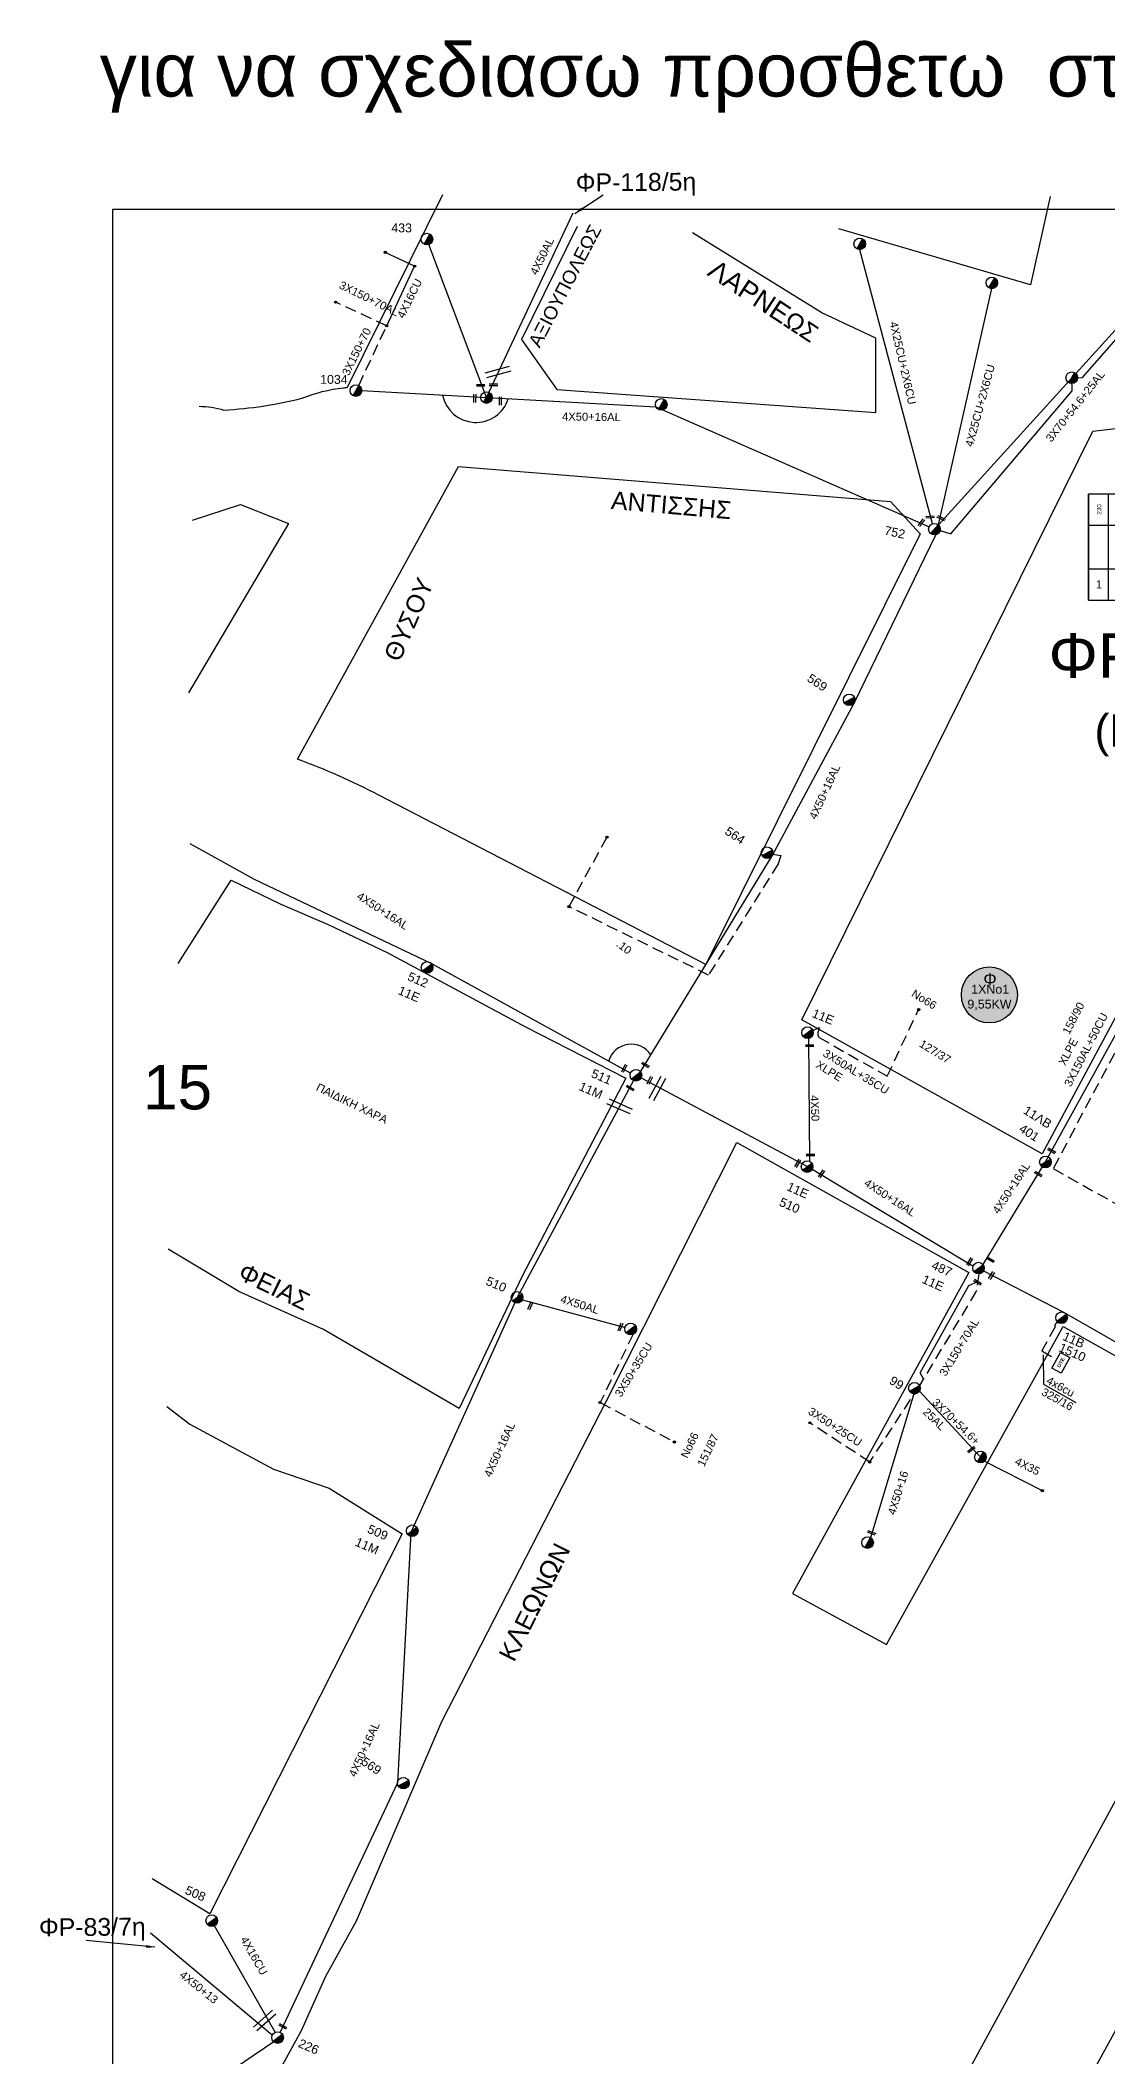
# Model space of a CAD drawing. Header units: millimetres. Extents: x 2101 to 3312, y 775 to 1363.
# Drawn here: x 2103.5 to 2223.6, y 1136.3 to 1363.2 of the extents above; entities that cross this region are included whole.
import ezdxf
from ezdxf.enums import TextEntityAlignment as Align

# ---------------------------------------------------------------- set-up
doc = ezdxf.new("R2010")
doc.units = ezdxf.units.MM
doc.linetypes.add('DASHED', pattern=[19.05, 12.7, -6.35])
for name, color, linetype in [('Pillar OTE', 7, 'Continuous'), ('Άγνωστα', 7, 'Continuous'), ('Ασφαλειοκιβώτια Χ.Τ 9 αναχωρήσεων', 7, 'Continuous'), ('Γέφυρες Εναέριου Δικτύου', 7, 'Continuous'), ('Γυμνά εναέρια ΧΤ (3Φ)   4x16CU', 7, 'Continuous'), ('Γυμνά εναέρια ΧΤ (3Φ)   4x50AL', 7, 'Continuous'), ('Γυμνά εναέρια ΧΤ και ΦΟΠ (3Φ)   4x50+16AL', 7, 'Continuous'), ('Επιγραφές - Σχήματα', 7, 'Continuous'), ('Καλώδια ΧΤ   3x150+70 XLPE', 7, 'DASHED'), ('Καλώδια ΧΤ   3x150+70AL', 7, 'DASHED'), ('Καλώδια ΧΤ   3x150AL+50CU', 7, 'DASHED'), ('Μηχανική τομή', 7, 'Continuous'), ('Στύλος ΦΜ', 7, 'Continuous'), ('Στύλος ΦΜ @ 1', 7, 'Continuous'), ('Συνδέσεις', 7, 'Continuous'), ('Συνεστραμμένα ΧΤ   3x70+54.6+25 AL', 7, 'SYN_LINE'), ('Τομή', 7, 'Continuous'), ('Υπόβαθρο ΔΕΗ', 7, 'Continuous'), ('Υπόγεια Καλώδια Δικτύου ΧΤ   .10', 7, 'DASHED'), ('Υπόγεια καλώδια Παροχών ΧΤ   4x6', 7, 'DASHED'), ('Χώρος', 150, 'Continuous')]:
    doc.layers.add(name, color=color, linetype=linetype)
doc.styles.add('arial', font='arial.ttf')
doc.styles.get("Standard").update_dxf_attribs({"font": 'arial.ttf'})
doc.linetypes.add('SYN_LINE', pattern='A,0.5,-0.0001,["/\\/\\/\\/",Standard,S=0.1,R=0,X=0,Y=-0.05],-0.25', length=0.7501)
doc.dimstyles.new('ISO-25', dxfattribs={"dimtxt": 2.5, "dimasz": 2.5, "dimexe": 1.25, "dimexo": 0.625, "dimtad": 1, "dimtxsty": 'Standard', "dimcen": 2.5, "dimadec": 0, "dimazin": 0, "dimtfac": 1, "dimtmove": 0, "dimatfit": 3, "dimfxl": 1, "dimarcsym": 0})

# ---------------------------------------------------------------- blocks, each defined once
blk = doc.blocks.new('ΜΗΧΑΝΙΚΗ ΤΟΜΗ')
at = {"layer": 'Μηχανική τομή', "ltscale": 40}
for p, q in [((-1.89, 0.78), (1.89, 0.78)), ((1.89, 0), (-1.89, 0))]:
    blk.add_line(p, q, dxfattribs=at)
blk = doc.blocks.new('ΥΠΑΡΧΩΝ ΤΣΙΜΕΝΤΕΝΙΟΣ ΣΤΥΛΟΣ')
at = {"layer": 'Στύλος ΦΜ'}
blk.add_hatch(color=7, dxfattribs=at).paths.add_polyline_path([(-1.29, -2.28, 0.574793), (2.62, 0, 0.268822), (1.3, 2.27)])
at = {"layer": 'Στύλος ΦΜ', "color": 7}
blk.add_line((-1.29, -2.28), (1.3, 2.27), dxfattribs=at)
blk.add_circle((0, 0), 2.62, dxfattribs=at)
at = {"layer": 'Στύλος ΦΜ', "flags": 4}
for tag, p in [('ΑΡΙΘΜΟΣ', (-4.68, 8.05)), ('ΤΥΠΟΣ', (-4.91, 3.03))]:
    blk.add_attdef(tag, p, '', height=4, dxfattribs=at)
blk = doc.blocks.new('ΤΟΜΗ')
at = {"layer": 'Τομή', "ltscale": 40}
for p, q in [((-5.68, 0), (5.68, 0)), ((5.68, -2.33), (-5.68, -2.33))]:
    blk.add_line(p, q, dxfattribs=at)
blk = doc.blocks.new('_ΣΥΝΔΕΣΗ')
at = {"layer": 'Συνδέσεις', "linetype": 'SYN_LINE', "ltscale": 40}
blk.add_hatch(color=256, dxfattribs=at).paths.add_polyline_path([(0.5, -0.01, 1), (-0.5, -0.01, 1)])
at = {"layer": 'Συνδέσεις'}
blk.add_circle((0, -0.01), 0.5, dxfattribs=at)
blk = doc.blocks.new('ΑΣΦΑΛΕΙΟΚΙΒΩΤΙΟ ΥΠΟΣΤΑΘΜΟΥ 9 ΑΝΑΧΩΡΗΣΕΩΝ')
at = {"layer": 'Ασφαλειοκιβώτια Χ.Τ 9 αναχωρήσεων', "ltscale": 40}
for p, q in [((-23.8, 40.36), (24.02, 40.36)), ((-9.72, 40.36), (-9.72, -40.64)), ((9.94, 40.36), (9.94, -40.64)), ((-23.8, 31.36), (24.02, 31.36)), ((-23.8, 22.36), (24.02, 22.36)), ((-23.8, 13.36), (24.02, 13.36)), ((-23.8, 4.36), (24.02, 4.36)), ((-23.8, -4.64), (24.02, -4.64)), ((-23.8, -13.64), (24.02, -13.64)), ((-23.8, -22.64), (24.02, -22.64)), ((-23.8, -31.64), (24.02, -31.64))]:
    blk.add_line(p, q, dxfattribs=at)
at = {"layer": 'Ασφαλειοκιβώτια Χ.Τ 9 αναχωρήσεων'}
blk.add_lwpolyline([(-23.8, -40.64), (24.02, -40.64), (24.02, 40.36), (-23.8, 40.36)], close=True, dxfattribs=at)
for s, p in [('1', (-18.45, 37.08)), ('2', (-18.45, 28.51)), ('3', (-18.45, 19.44)), ('4', (-18.45, 10.41)), ('5', (-18.45, 1.4)), ('6', (-18.45, -7.73)), ('7', (-18.45, -15.98)), ('8', (-18.45, -25.66)), ('9', (-18.45, -34.36))]:
    blk.add_text(s, height=3.6, rotation=270, dxfattribs=at).set_placement(p)
at = {"layer": 'Ασφαλειοκιβώτια Χ.Τ 9 αναχωρήσεων', "ltscale": 40}
for tag, height, p in [('ΟΝΟΜΑ', 5, (-0.16, 44.31)), ('ΚΕΙΜΕΝΟ 1', 2, (17.06, 35.59)), ('ΚΕΙΜΕΝΟ 2', 2, (17.06, 26.88)), ('ΚΕΙΜΕΝΟ 3', 2, (17.06, 17.69)), ('ΚΕΙΜΕΝΟ 4', 2, (17.06, 8.71)), ('ΚΕΙΜΕΝΟ 5', 2, (17.06, -0.13)), ('ΚΕΙΜΕΝΟ 6', 2, (17.06, -9.05)), ('ΚΕΙΜΕΝΟ 7', 2, (17.06, -18.13)), ('ΚΕΙΜΕΝΟ 8', 2, (17.06, -26.85)), ('ΚΕΙΜΕΝΟ 9', 2, (17.06, -35.99)), ('ΣΧ', 2, (-0.1, -42.64))]:
    blk.add_attdef(tag, text='', height=height, dxfattribs=at).set_placement(p, align=Align.MIDDLE_CENTER)
blk = doc.blocks.new('ΧΩΡΟΣ')
at = {"layer": 'Χώρος', "ltscale": 40, "true_color": 0xff4747}
blk.add_hatch(color=13, dxfattribs=at).paths.add_polyline_path([(12.17, -0.19, 1), (-13.03, -0.19, 1)])
at = {"layer": 'Χώρος', "ltscale": 40}
blk.add_circle((-0.43, -0.19), 12.6, dxfattribs=at)
at = {"layer": 'Χώρος', "ltscale": 30, "insert": (-3.14, 9.64), "char_height": 5.4, "width": 408.8913, "attachment_point": 1}
blk.add_mtext('Φ', dxfattribs=at)
at = {"layer": 'Χώρος', "ltscale": 40}
blk.add_attdef('ΑΡΙΘΜΟΣ_001', (-5.24, -3.99), '', height=5.4, dxfattribs=at)
blk = doc.blocks.new('PILLAR ΟΤΕ')
at = {"layer": 'Pillar OTE', "ltscale": 40}
blk.add_lwpolyline([(-3.31, 2.02), (3.39, 2.02), (3.39, -1.99), (-3.31, -1.99)], close=True, dxfattribs=at)
at = {"layer": 'Pillar OTE', "insert": (-1.81, 0.71), "char_height": 1.3575, "width": 109.961, "attachment_point": 1}
blk.add_mtext('{\\fArial|b1|i0|c161|p34;OTE}', dxfattribs=at)

msp = doc.modelspace()

# ---------------------------------------------------------------- linework, layer by layer
at = {"color": 173, "ltscale": 40}
msp.add_lwpolyline([(2145.6, 1337.77), (2142.3, 1339.32)], dxfattribs=at)
at = {"color": 173, "linetype": 'SYN_LINE', "ltscale": 10}
msp.add_lwpolyline([(2153.69, 1322.99), (2147.22, 1340.2)], dxfattribs=at)
at = {"color": 1, "linetype": 'DASHED', "ltscale": 0.1}
msp.add_lwpolyline([(2190.43, 1251.8), (2191.15, 1252.13), (2191, 1251.5, 0.260299), (2191.14, 1251.01), (2198.81, 1246.63), (2202.34, 1254.14)], format="xyb", dxfattribs=at)
at = {"color": 1, "ltscale": 40}
msp.add_lwpolyline([(2189.93, 1250.89), (2190.05, 1237.07)], dxfattribs=at)
at = {"color": 6, "ltscale": 40}
for points in [[(2202.89, 1212.6), (2202.53, 1213.28), (2208, 1223.1), (2209.02, 1223.56)], [(2201.81, 1210.89), (2196.93, 1194.71)], [(2208.86, 1204.28), (2209.75, 1203.32)]]:
    msp.add_lwpolyline(points, dxfattribs=at)
at = {"color": 27, "linetype": 'DASHED', "ltscale": 0.1}
msp.add_lwpolyline([(2170.21, 1217.62), (2166.48, 1209.93), (2174.84, 1205.5)], dxfattribs=at)
at = {"color": 6, "linetype": 'DASHED', "ltscale": 0.1}
msp.add_lwpolyline([(2196.82, 1203.25), (2190.09, 1207.65)], dxfattribs=at)
at = {"color": 6, "linetype": 'SYN_LINE', "ltscale": 5}
msp.add_lwpolyline([(2209.75, 1203.32), (2216.26, 1200.02)], dxfattribs=at)
at = {"layer": 'Άγνωστα', "color": 173, "linetype": 'SYN_LINE', "ltscale": 20}
msp.add_lwpolyline([(2204.56, 1308.66), (2235.18, 1342.36)], dxfattribs=at)
at = {"layer": 'Άγνωστα', "color": 173, "linetype": 'SYN_LINE', "ltscale": 10}
for points in [[(2203.9, 1308.79), (2195.71, 1339.62)], [(2204.56, 1308.66), (2210.58, 1335.24)]]:
    msp.add_lwpolyline(points, dxfattribs=at)
at = {"layer": 'Άγνωστα', "color": 6}
msp.add_lwpolyline([(2209.6, 1225.44), (2216.62, 1236.99), (2228.15, 1257.9), (2237.75, 1275.74), (2247.89, 1294.21), (2269.97, 1315.89)], dxfattribs=at)
at = {"layer": 'Άγνωστα', "color": 173, "ltscale": 40}
msp.add_lwpolyline([(2200.96, 1098.88), (2202.15, 1101.71), (2204.15, 1101.41), (2222.24, 1135.16), (2237.17, 1162.39), (2246.36, 1203.78)], dxfattribs=at)
at = {"layer": 'Άγνωστα', "color": 62, "ltscale": 40}
msp.add_lwpolyline([(2129.58, 1138.75), (2115.87, 1150.23)], dxfattribs=at)
at = {"layer": 'Άγνωστα', "color": 62, "linetype": 'SYN_LINE', "ltscale": 10}
msp.add_lwpolyline([(2129.92, 1139.09), (2123.08, 1151.07)], dxfattribs=at)
at = {"layer": 'Άγνωστα', "color": 27, "ltscale": 40}
msp.add_lwpolyline([(2129.75, 1138), (2115.52, 1128.37)], dxfattribs=at)
at = {"layer": 'Γέφυρες Εναέριου Δικτύου', "ltscale": 40}
msp.add_arc((2152.5, 1324), 3.82, 191.0627, 342.6138, dxfattribs=at)
at = {"layer": 'Γέφυρες Εναέριου Δικτύου'}
msp.add_arc((2169.99, 1247.6), 2.64, 33.0791, 163.4662, dxfattribs=at)
at = {"layer": 'Γυμνά εναέρια ΧΤ (3Φ)   4x16CU', "color": 173, "ltscale": 40}
msp.add_lwpolyline([(2142.46, 1331.05), (2145.6, 1337.77)], dxfattribs=at)
at = {"layer": 'Γυμνά εναέρια ΧΤ (3Φ)   4x50AL', "color": 6, "ltscale": 40}
msp.add_lwpolyline([(2153.69, 1322.99), (2163.44, 1343.78)], dxfattribs=at)
at = {"layer": 'Γυμνά εναέρια ΧΤ (3Φ)   4x50AL', "color": 27, "ltscale": 40}
msp.add_lwpolyline([(2157.73, 1221.5), (2169.29, 1218.38)], dxfattribs=at)
at = {"layer": 'Γυμνά εναέρια ΧΤ και ΦΟΠ (3Φ)   4x50+16AL', "color": 173, "ltscale": 40}
msp.add_lwpolyline([(2139.64, 1323.77), (2172.77, 1321.94), (2203.52, 1308.45)], dxfattribs=at)
at = {"layer": 'Γυμνά εναέρια ΧΤ και ΦΟΠ (3Φ)   4x50+16AL', "color": 2, "ltscale": 40}
for points in [[(2171.04, 1247.14), (2185.84, 1271.44), (2195.11, 1288.67), (2204.28, 1307.54)], [(2169.92, 1247), (2147.54, 1259.28), (2127.57, 1268.78), (2120.32, 1272.78)]]:
    msp.add_lwpolyline(points, dxfattribs=at)
at = {"layer": 'Γυμνά εναέρια ΧΤ και ΦΟΠ (3Φ)   4x50+16AL', "color": 27, "ltscale": 40}
msp.add_lwpolyline([(2170.26, 1246.14), (2157.13, 1221.76), (2145.16, 1195.29), (2143.68, 1167.14), (2130.47, 1139.08)], dxfattribs=at)
at = {"layer": 'Γυμνά εναέρια ΧΤ και ΦΟΠ (3Φ)   4x50+16AL', "color": 1, "ltscale": 40}
for points in [[(2208.46, 1225.28), (2189.79, 1236.47), (2170.52, 1246.74)], [(2209.66, 1224.75), (2218.73, 1220.06), (2246.11, 1204.38), (2288.7, 1181.78), (2325.97, 1160.79)]]:
    msp.add_lwpolyline(points, dxfattribs=at)
at = {"layer": 'Επιγραφές - Σχήματα'}
msp.add_lwpolyline([(2111.59, 791.84), (3200.39, 791.84), (3200.39, 1344.14), (2111.59, 1344.14)], close=True, dxfattribs=at)
at = {"layer": 'Καλώδια ΧΤ   3x150+70 XLPE', "color": 173, "ltscale": 0.1}
msp.add_lwpolyline([(2139.31, 1324.34), (2142.46, 1331.05)], dxfattribs=at)
at = {"layer": 'Καλώδια ΧΤ   3x150+70AL', "color": 173, "ltscale": 0.1}
msp.add_lwpolyline([(2142.46, 1331.06), (2136.71, 1333.72)], dxfattribs=at)
at = {"layer": 'Καλώδια ΧΤ   3x150+70AL', "color": 6, "ltscale": 0.1}
msp.add_lwpolyline([(2209.11, 1224.4), (2208.83, 1222.44), (2202.44, 1211.85), (2196.82, 1203.25)], dxfattribs=at)
at = {"layer": 'Καλώδια ΧΤ   3x150AL+50CU', "color": 6, "ltscale": 0.1}
msp.add_lwpolyline([(2228.18, 1257.98), (2228.85, 1257.61), (2217.49, 1236.24), (2253.09, 1216.31), (2258.66, 1226.21), (2253.43, 1229.49)], dxfattribs=at)
at = {"layer": 'Συνεστραμμένα ΧΤ   3x70+54.6+25 AL', "color": 2, "linetype": 'SYN_LINE', "ltscale": 20}
msp.add_lwpolyline([(2204.76, 1308.04), (2205.97, 1307.65), (2219.64, 1323.76), (2219.58, 1325.21), (2220.78, 1325.26), (2235.68, 1342.18)], dxfattribs=at)
at = {"layer": 'Συνεστραμμένα ΧΤ   3x70+54.6+25 AL', "color": 6, "ltscale": 10}
msp.add_lwpolyline([(2202.42, 1211.2), (2208.86, 1204.28)], dxfattribs=at)
at = {"layer": 'Υπόβαθρο ΔΕΗ'}
msp.add_lwpolyline([(2121.33, 1322, -0.075713), (2124.14, 1321.58, 0.046751), (2132.92, 1322.9, -0.06794), (2137.58, 1324.09, 0.130988), (2138.05, 1324.17), (2148.78, 1345.84)], format="xyb", dxfattribs=at)
for points in [[(2217.15, 1345.59), (2214.93, 1335.65), (2193.36, 1341.95)], [(2163.89, 1342.23), (2157.62, 1329.5), (2161.61, 1323.91), (2197.51, 1321.32), (2197.51, 1329.67), (2191.44, 1332.5), (2176.87, 1341.52)], [(2221.94, 1319.21), (2234.57, 1320.67), (2254.87, 1309.79), (2216.24, 1237.89), (2189.18, 1252.98), (2221.94, 1319.21)], [(2120.59, 1309.21), (2126, 1310.96), (2131.4, 1308.82), (2120.16, 1289.78)], [(2118.97, 1259.31), (2124.96, 1268.7), (2130.54, 1265.99), (2135.87, 1263.7), (2142.52, 1260.55), (2158.1, 1252.18), (2169.37, 1246.41), (2157.74, 1224.21), (2150.62, 1209.27), (2135.35, 1218.13), (2125.81, 1222.41), (2117.86, 1227.17)], [(2130.11, 1134.28), (2132.87, 1139.29), (2135.59, 1145.4), (2139.04, 1151.61), (2142.2, 1158.98), (2145.74, 1167.23), (2148.65, 1174.03), (2156.07, 1188.44), (2167.19, 1210.13), (2181.89, 1239.19), (2208, 1224.54), (2188.15, 1188.46), (2198.72, 1182.71), (2218.63, 1218.49), (2245.36, 1203.48), (2189.98, 1101.74)], [(2216.4, 1211.99), (2220.04, 1209.93)], [(2117.71, 1209.49), (2120.28, 1207.5), (2129.7, 1202.43), (2135.97, 1200.29), (2144.2, 1195.16), (2122.56, 1152.4), (2116.05, 1156.35)]]:
    msp.add_lwpolyline(points, dxfattribs=at)
msp.add_lwpolyline([(2150.55, 1315.23), (2199.16, 1311.3), (2202.52, 1307.64), (2178.4, 1259.21), (2141.57, 1278.26, 0.030314), (2132.42, 1282.32)], format="xyb", close=True, dxfattribs=at)
at = {"layer": 'Υπόγεια Καλώδια Δικτύου ΧΤ   .10', "color": 2, "ltscale": 0.1}
msp.add_lwpolyline([(2185.91, 1271.61), (2186.84, 1271.47), (2186.52, 1270.52), (2178.7, 1258.02), (2162.98, 1265.71), (2167.26, 1273.53)], dxfattribs=at)
at = {"layer": 'Υπόγεια καλώδια Παροχών ΧΤ   4x6', "color": 1, "linetype": 'DASHED', "ltscale": 0.1}
msp.add_lwpolyline([(2218.21, 1218.86, 0.731522), (2217.71, 1218.44), (2216.2, 1215.73), (2217.85, 1214.81)], format="xyb", dxfattribs=at)

# ---------------------------------------------------------------- block references
at = {"layer": 'Pillar OTE', "xscale": 0.301883549555173, "yscale": 0.301883549555173, "zscale": 0.301883549555173, "rotation": 61}
msp.add_blockref('PILLAR ΟΤΕ', (2218.34, 1214.38), dxfattribs=at)
at = {"layer": 'Ασφαλειοκιβώτια Χ.Τ 9 αναχωρήσεων'}
ref = msp.add_blockref('ΑΣΦΑΛΕΙΟΚΙΒΩΤΙΟ ΥΠΟΣΤΑΘΜΟΥ 9 ΑΝΑΧΩΡΗΣΕΩΝ', (2231.56, 1306.13), dxfattribs=dict(at, xscale=0.25, yscale=0.25, zscale=0.25, rotation=90))
ref.add_attrib('ΚΕΙΜΕΝΟ 2', '125', dxfattribs={"ltscale": 40, "height": 0.5, "rotation": 90}).set_placement((2224.84, 1310.4), align=Align.MIDDLE_CENTER)
ref.add_attrib('ΚΕΙΜΕΝΟ 1', '230', dxfattribs={"ltscale": 40, "height": 0.5, "rotation": 90}).set_placement((2222.66, 1310.4), align=Align.MIDDLE_CENTER)
ref.add_attrib('ΚΕΙΜΕΝΟ 3', '47', dxfattribs={"ltscale": 40, "height": 0.5, "rotation": 90}).set_placement((2227.14, 1310.4), align=Align.MIDDLE_CENTER)
ref.add_attrib('ΚΕΙΜΕΝΟ 4', '22', dxfattribs={"ltscale": 40, "height": 0.5, "rotation": 90}).set_placement((2229.38, 1310.4), align=Align.MIDDLE_CENTER)
ref.add_attrib('ΚΕΙΜΕΝΟ 5', '105', dxfattribs={"ltscale": 40, "height": 0.5, "rotation": 90}).set_placement((2231.59, 1310.4), align=Align.MIDDLE_CENTER)
ref.add_attrib('ΚΕΙΜΕΝΟ 6', '50', dxfattribs={"ltscale": 40, "height": 0.5, "rotation": 90}).set_placement((2233.82, 1310.4), align=Align.MIDDLE_CENTER)
at = {"layer": 'Μηχανική τομή'}
for p, xscale, yscale, zscale, rotation in [((2152.47, 1322.89), 0.25, 0.25, 0.25, 89.32366295933384), ((2155.34, 1322.6), 0.2499999999999999, 0.2499999999999999, 0.2499999999999999, 89.32366295933384), ((2202.72, 1308.85), 0.25, 0.25, 0.25, 53.62983145005685), ((2203.64, 1309.45), 0.25, 0.25, 0.25, 4.518765640148264), ((2204.83, 1309.34), 0.25, 0.25, 0.25, 334.3893502017193), ((2169.3, 1247.47), 0.25, 0.25, 0.25, 63.95350457171826), ((2171.54, 1247.82), 0.25, 0.25, 0.25, 329.767273248005), ((2169.82, 1245.23), 0.25, 0.25, 0.25, 329.767273248005), ((2172.17, 1246.12), 0.25, 0.25, 0.25, 63.95350457171826), ((2217.27, 1238.16), 0.25, 0.25, 0.25, 329.630089230044), ((2188.81, 1236.79), 0.25, 0.25, 0.25, 59.0765448858673), ((2191.49, 1235.61), 0.25, 0.25, 0.25, 56.5076030073276), ((2215.76, 1235.56), 0.25, 0.25, 0.25, 329.630089230044), ((2208.17, 1225.73), 0.25, 0.25, 0.25, 58.77919172282585), ((2210.36, 1225.92), 0.25, 0.25, 0.25, 329.630089230044), ((2208.93, 1223.39), 0.25, 0.25, 0.25, 329.630089230044), ((2210.63, 1224.17), 0.25, 0.25, 0.25, 58.77919172282585), ((2158.72, 1220.79), 0.25, 0.25, 0.25, 67.4145657117724), ((2168.86, 1218.4), 0.25, 0.25, 0.25, 67.4145657117724), ((2208.33, 1204.56), 0.25, 0.25, 0.25, 37.63761585018351), ((2197.01, 1195.17), 0.25, 0.25, 0.25, 338.8563228066263), ((2130.81, 1139.83), 0.2499999999999999, 0.2499999999999999, 0.2499999999999999, 150.4159638907251)]:
    msp.add_blockref('ΜΗΧΑΝΙΚΗ ΤΟΜΗ', p, dxfattribs=dict(at, xscale=xscale, yscale=yscale, zscale=zscale, rotation=rotation))
at = {"layer": 'Μηχανική τομή', "xscale": 0.25, "yscale": 0.25, "zscale": 0.25}
for p in [(2153.04, 1324.26), (2154.48, 1324.32), (2190.06, 1249.98), (2190.17, 1237.68)]:
    msp.add_blockref('ΜΗΧΑΝΙΚΗ ΤΟΜΗ', p, dxfattribs=at)
at = {"layer": 'Στύλος ΦΜ @ 1', "ltscale": 40}
ref = msp.add_blockref('ΥΠΑΡΧΩΝ ΤΣΙΜΕΝΤΕΝΙΟΣ ΣΤΥΛΟΣ', (2146.99, 1340.81), dxfattribs=dict(at, xscale=0.25, yscale=0.25, zscale=0.25))
ref.add_attrib('ΤΥΠΟΣ', '433', (2142.97, 1341.57), dxfattribs={"layer": 'Στύλος ΦΜ', "height": 1, "flags": 4})
at = {"layer": 'Στύλος ΦΜ @ 1', "ltscale": 40, "xscale": 0.25, "yscale": 0.25, "zscale": 0.25}
for p in [(2195.71, 1340.28), (2210.58, 1335.89), (2219.58, 1325.21), (2153.69, 1322.99), (2173.37, 1322.21), (2209.3, 1203.8), (2196.59, 1194.17)]:
    msp.add_blockref('ΥΠΑΡΧΩΝ ΤΣΙΜΕΝΤΕΝΙΟΣ ΣΤΥΛΟΣ', p, dxfattribs=at)
at = {"layer": 'Στύλος ΦΜ @ 1', "ltscale": 40}
ref = msp.add_blockref('ΥΠΑΡΧΩΝ ΤΣΙΜΕΝΤΕΝΙΟΣ ΣΤΥΛΟΣ', (2138.99, 1323.77), dxfattribs=dict(at, xscale=0.25, yscale=0.25, zscale=0.25))
ref.add_attrib('ΤΥΠΟΣ', '1034', (2134.96, 1324.53), dxfattribs={"layer": 'Στύλος ΦΜ', "height": 1, "flags": 4})
ref = msp.add_blockref('ΥΠΑΡΧΩΝ ΤΣΙΜΕΝΤΕΝΙΟΣ ΣΤΥΛΟΣ', (2204.12, 1308.18), dxfattribs=dict(at, xscale=0.25, yscale=0.25, zscale=0.25, rotation=347.8223102267085))
ref.add_attrib('ΤΥΠΟΣ', '752', (2198.42, 1307.58), dxfattribs={"layer": 'Στύλος ΦΜ', "height": 1, "rotation": 347.8223, "flags": 4})
ref = msp.add_blockref('ΥΠΑΡΧΩΝ ΤΣΙΜΕΝΤΕΝΙΟΣ ΣΤΥΛΟΣ', (2194.53, 1288.98), dxfattribs=dict(at, xscale=0.25, yscale=0.25, zscale=0.25, rotation=326.2156382462853))
ref.add_attrib('ΤΥΠΟΣ', '569', (2189.69, 1291.16), dxfattribs={"layer": 'Στύλος ΦΜ', "height": 1, "rotation": 326.2156, "flags": 4})
ref = msp.add_blockref('ΥΠΑΡΧΩΝ ΤΣΙΜΕΝΤΕΝΙΟΣ ΣΤΥΛΟΣ', (2185.28, 1271.78), dxfattribs=dict(at, xscale=0.25, yscale=0.25, zscale=0.25, rotation=326.2156382462853))
ref.add_attrib('ΤΥΠΟΣ', '564', (2180.43, 1273.96), dxfattribs={"layer": 'Στύλος ΦΜ', "height": 1, "rotation": 326.2156, "flags": 4})
ref = msp.add_blockref('ΥΠΑΡΧΩΝ ΤΣΙΜΕΝΤΕΝΙΟΣ ΣΤΥΛΟΣ', (2147.01, 1258.88), dxfattribs=dict(at, xscale=0.25, yscale=0.25, zscale=0.25, rotation=336.7527312003815))
ref.add_attrib('ΤΥΠΟΣ', '512', (2144.71, 1257.48), dxfattribs={"layer": 'Στύλος ΦΜ', "height": 1, "rotation": 336.7527, "flags": 4})
ref.add_attrib('ΑΡΙΘΜΟΣ', '11E', (2143.64, 1255.92), dxfattribs={"layer": 'Στύλος ΦΜ', "height": 1, "rotation": 336.7527, "flags": 4})
ref = msp.add_blockref('ΥΠΑΡΧΩΝ ΤΣΙΜΕΝΤΕΝΙΟΣ ΣΤΥΛΟΣ', (2189.83, 1251.54), dxfattribs=dict(at, xscale=0.25, yscale=0.25, zscale=0.25, rotation=338.0348720893729))
ref.add_attrib('ΤΥΠΟΣ', '11E', (2190.25, 1253.33), dxfattribs={"layer": 'Στύλος ΦΜ', "height": 1, "rotation": 338.0349, "flags": 4})
ref = msp.add_blockref('ΥΠΑΡΧΩΝ ΤΣΙΜΕΝΤΕΝΙΟΣ ΣΤΥΛΟΣ', (2170.52, 1246.75), dxfattribs=dict(at, xscale=0.25, yscale=0.25, zscale=0.25, rotation=336.7527312003815))
ref.add_attrib('ΤΥΠΟΣ', '511', (2165.38, 1246.58), dxfattribs={"layer": 'Στύλος ΦΜ', "height": 1, "rotation": 336.7527, "flags": 4})
ref.add_attrib('ΑΡΙΘΜΟΣ', '11M', (2164, 1245.12), dxfattribs={"layer": 'Στύλος ΦΜ', "height": 1, "rotation": 336.7527, "flags": 4})
ref = msp.add_blockref('ΥΠΑΡΧΩΝ ΤΣΙΜΕΝΤΕΝΙΟΣ ΣΤΥΛΟΣ', (2216.62, 1236.99), dxfattribs=dict(at, xscale=0.25, yscale=0.25, zscale=0.25, rotation=327.7455398003949))
ref.add_attrib('ΤΥΠΟΣ', '11ΛΒ', (2214.02, 1242.53), dxfattribs={"layer": 'Στύλος ΦΜ', "height": 1, "rotation": 327.7455, "flags": 4})
ref.add_attrib('ΑΡΙΘΜΟΣ', '401', (2213.54, 1240.48), dxfattribs={"layer": 'Στύλος ΦΜ', "height": 1, "rotation": 327.7455, "flags": 4})
ref = msp.add_blockref('ΥΠΑΡΧΩΝ ΤΣΙΜΕΝΤΕΝΙΟΣ ΣΤΥΛΟΣ', (2189.79, 1236.47), dxfattribs=dict(at, xscale=0.25, yscale=0.25, zscale=0.25, rotation=336.1542104110787))
ref.add_attrib('ΤΥΠΟΣ', '11E', (2187.4, 1233.85), dxfattribs={"layer": 'Στύλος ΦΜ', "height": 1, "rotation": 336.1542, "flags": 4})
ref.add_attrib('ΑΡΙΘΜΟΣ', '510', (2186.55, 1232.12), dxfattribs={"layer": 'Στύλος ΦΜ', "height": 1, "rotation": 336.1542, "flags": 4})
ref = msp.add_blockref('ΥΠΑΡΧΩΝ ΤΣΙΜΕΝΤΕΝΙΟΣ ΣΤΥΛΟΣ', (2209.08, 1225.05), dxfattribs=dict(at, xscale=0.25, yscale=0.25, zscale=0.25, rotation=336.1542104110787))
ref.add_attrib('ΤΥΠΟΣ', '11E', (2202.63, 1223.43), dxfattribs={"layer": 'Στύλος ΦΜ', "height": 1, "rotation": 336.1542, "flags": 4})
ref.add_attrib('ΑΡΙΘΜΟΣ', '487', (2203.69, 1225.01), dxfattribs={"layer": 'Στύλος ΦΜ', "height": 1, "rotation": 336.1542, "flags": 4})
ref = msp.add_blockref('ΥΠΑΡΧΩΝ ΤΣΙΜΕΝΤΕΝΙΟΣ ΣΤΥΛΟΣ', (2157.13, 1221.76), dxfattribs=dict(at, xscale=0.25, yscale=0.25, zscale=0.25, rotation=336.7527312003815))
ref.add_attrib('ΤΥΠΟΣ', '510', (2153.52, 1223.23), dxfattribs={"layer": 'Στύλος ΦΜ', "height": 1, "rotation": 336.7527, "flags": 4})
at = {"layer": 'Στύλος ΦΜ @ 1', "ltscale": 40, "xscale": 0.25, "yscale": 0.25, "zscale": 0.25, "rotation": 336.7527312003815}
msp.add_blockref('ΥΠΑΡΧΩΝ ΤΣΙΜΕΝΤΕΝΙΟΣ ΣΤΥΛΟΣ', (2169.92, 1218.2), dxfattribs=at)
at = {"layer": 'Στύλος ΦΜ @ 1', "ltscale": 40}
ref = msp.add_blockref('ΥΠΑΡΧΩΝ ΤΣΙΜΕΝΤΕΝΙΟΣ ΣΤΥΛΟΣ', (2218.44, 1219.47), dxfattribs=dict(at, xscale=0.25, yscale=0.25, zscale=0.25, rotation=336.1542104110787))
ref.add_attrib('ΤΥΠΟΣ', '11Β', (2218.46, 1217.02), dxfattribs={"layer": 'Στύλος ΦΜ', "height": 1, "rotation": 336.1542, "flags": 4})
ref.add_attrib('ΑΡΙΘΜΟΣ', '1510', (2218.02, 1215.75), dxfattribs={"layer": 'Στύλος ΦΜ', "height": 1, "rotation": 336.1542, "flags": 4})
ref = msp.add_blockref('ΥΠΑΡΧΩΝ ΤΣΙΜΕΝΤΕΝΙΟΣ ΣΤΥΛΟΣ', (2201.87, 1211.54), dxfattribs=dict(at, xscale=0.25, yscale=0.25, zscale=0.25, rotation=328.1520899318419))
ref.add_attrib('ΤΥΠΟΣ', '99', (2198.94, 1212.13), dxfattribs={"layer": 'Στύλος ΦΜ', "height": 1, "rotation": 328.1521, "flags": 4})
ref = msp.add_blockref('ΥΠΑΡΧΩΝ ΤΣΙΜΕΝΤΕΝΙΟΣ ΣΤΥΛΟΣ', (2145.33, 1195.5), dxfattribs=dict(at, xscale=0.25, yscale=0.25, zscale=0.25, rotation=336.7527312003815))
ref.add_attrib('ΤΥΠΟΣ', '509', (2140.19, 1195.33), dxfattribs={"layer": 'Στύλος ΦΜ', "height": 1, "rotation": 336.7527, "flags": 4})
ref.add_attrib('ΑΡΙΘΜΟΣ', '11M', (2138.8, 1193.87), dxfattribs={"layer": 'Στύλος ΦΜ', "height": 1, "rotation": 336.7527, "flags": 4})
ref = msp.add_blockref('ΥΠΑΡΧΩΝ ΤΣΙΜΕΝΤΕΝΙΟΣ ΣΤΥΛΟΣ', (2144.33, 1167.11), dxfattribs=dict(at, xscale=0.25, yscale=0.25, zscale=0.25, rotation=326.2156382462853))
ref.add_attrib('ΤΥΠΟΣ', '569', (2139.48, 1169.29), dxfattribs={"layer": 'Στύλος ΦΜ', "height": 1, "rotation": 326.2156, "flags": 4})
ref = msp.add_blockref('ΥΠΑΡΧΩΝ ΤΣΙΜΕΝΤΕΝΙΟΣ ΣΤΥΛΟΣ', (2122.76, 1151.64), dxfattribs=dict(at, xscale=0.25, yscale=0.25, zscale=0.25, rotation=336.7527312003815))
ref.add_attrib('ΤΥΠΟΣ', '508', (2119.66, 1154.7), dxfattribs={"layer": 'Στύλος ΦΜ', "height": 1, "rotation": 336.7527, "flags": 4})
ref = msp.add_blockref('ΥΠΑΡΧΩΝ ΤΣΙΜΕΝΤΕΝΙΟΣ ΣΤΥΛΟΣ', (2130.18, 1138.49), dxfattribs=dict(at, xscale=0.25, yscale=0.25, zscale=0.25, rotation=336.7527312003815))
ref.add_attrib('ΤΥΠΟΣ', '226', (2132.41, 1137.47), dxfattribs={"layer": 'Στύλος ΦΜ', "height": 1, "rotation": 336.7527, "flags": 4})
at = {"layer": 'Συνδέσεις', "xscale": 0.25, "yscale": 0.25, "zscale": 0.25}
for p in [(2142.3, 1339.32), (2145.6, 1337.77), (2136.71, 1333.72), (2142.46, 1331.06), (2167.26, 1273.53), (2162.98, 1265.71), (2202.34, 1254.14), (2166.48, 1209.93), (2190.09, 1207.65), (2174.84, 1205.5), (2196.82, 1203.25), (2216.26, 1200.02)]:
    msp.add_blockref('_ΣΥΝΔΕΣΗ', p, dxfattribs=at)
at = {"layer": 'Τομή'}
for p, xscale, yscale, zscale, rotation in [((2154.9, 1326.15), 0.2499999999999999, 0.2499999999999999, 0.2499999999999999, 15.20693183341227), ((2172.67, 1245.41), 0.25, 0.25, 0.25, 61.59492312559087), ((2168.56, 1242.98), 0.25, 0.25, 0.25, 156.4103506483406), ((2128.91, 1140.18), 0.2499999999999999, 0.2499999999999999, 0.2499999999999999, 221.4040009608165)]:
    msp.add_blockref('ΤΟΜΗ', p, dxfattribs=dict(at, xscale=xscale, yscale=yscale, zscale=zscale, rotation=rotation))
at = {"layer": 'Χώρος'}
ref = msp.add_blockref('ΧΩΡΟΣ', (2210.41, 1255.83), dxfattribs=dict(at, xscale=0.25, yscale=0.25, zscale=0.25))
ref.add_attrib('ΑΡΙΘΜΟΣ_001', '1ΧΝο1', (2208.26, 1255.92), dxfattribs={"ltscale": 40, "height": 1})
ref.add_attrib('ΑΡΙΘΜΟΣ_002', '9,55ΚW', (2207.83, 1254.25), dxfattribs={"ltscale": 40, "height": 1})

# ---------------------------------------------------------------- texts
at = {"ltscale": 40, "char_height": 0.9, "width": 69.1904, "attachment_point": 1, "style": 'arial'}
for s, insert, rotation in [('3X50AL+35CU\\PXLPE', (2191.94, 1249.73), 328.4594), ('4X50', (2191.05, 1244.53), 272.6046), ('3X50+35CU', (2168.07, 1210.92), 58.5353), ('3X50+25CU', (2190.3, 1209.46), 326.8485), ('4X50+16', (2198.83, 1197.49), 72.7), ('4X35', (2213.49, 1203.82), 333.3974)]:
    msp.add_mtext(s, dxfattribs=dict(at, insert=insert, rotation=rotation))
at = {"layer": 'Άγνωστα', "ltscale": 40, "char_height": 0.9, "width": 69.1904, "attachment_point": 1, "style": 'arial'}
for s, insert, rotation in [('4X25CU+2X6CU', (2199.95, 1331.62), 282.8415), ('4X25CU+2X6CU', (2207.56, 1317.61), 74.7064), ('3X70+54.6+25AL', (2216.57, 1318.46), 51.5333), ('No66', (2201.92, 1256.45), 328.4594), ('158/90', (2218.48, 1251.66), 62.5632), ('127/37', (2202.8, 1250.8), 328.4594), ('XLPE', (2218.03, 1248.18), 62.5632), ('No66', (2175.51, 1203.97), 64.3256), ('151/87', (2177.38, 1203.02), 64.3256), ('4X16CU', (2126.74, 1149.98), 299.8087), ('4X50+13', (2119.62, 1146.09), 321.4223)]:
    msp.add_mtext(s, dxfattribs=dict(at, insert=insert, rotation=rotation))
at = {"layer": 'Γυμνά εναέρια ΧΤ (3Φ)   4x16CU', "ltscale": 40, "insert": (2143.57, 1332.21), "char_height": 0.9, "width": 69.1904, "attachment_point": 1, "rotation": 63.641, "style": 'arial'}
msp.add_mtext('4X16CU', dxfattribs=at)
at = {"layer": 'Γυμνά εναέρια ΧΤ (3Φ)   4x50AL', "ltscale": 40, "char_height": 0.9, "width": 69.1904, "attachment_point": 1, "style": 'arial'}
for insert, rotation in [((2158.55, 1337.09), 63.641), ((2162.2, 1222.06), 342.698)]:
    msp.add_mtext('4X50AL', dxfattribs=dict(at, insert=insert, rotation=rotation))
at = {"layer": 'Γυμνά εναέρια ΧΤ και ΦΟΠ (3Φ)   4x50+16AL', "ltscale": 40, "char_height": 0.9, "width": 69.1904, "attachment_point": 1, "style": 'arial'}
for insert, rotation in [((2162.21, 1321.31), 359.2969), ((2189.97, 1275.82), 65.2575), ((2139.5, 1267.43), 326.9078), ((2210.58, 1231.55), 56.7587), ((2196.61, 1235.16), 326.9078), ((2153.36, 1201.82), 65.2575), ((2138.13, 1168.1), 65.2575)]:
    msp.add_mtext('4X50+16AL', dxfattribs=dict(at, insert=insert, rotation=rotation))
at = {"layer": 'Επιγραφές - Σχήματα', "ltscale": 10, "insert": (2110.15, 1362.85), "char_height": 6, "width": 315.0361, "attachment_point": 1}
msp.add_mtext('{\\C1;για να σχεδιασω προσθετω  στα μετρα  4m}', dxfattribs=at)
at = {"layer": 'Επιγραφές - Σχήματα', "ltscale": 40, "width": 28.8889, "attachment_point": 1, "style": 'arial'}
for s, insert, char_height, rotation in [('ΦΡ-118/5η', (2163.73, 1348.17), 2, 0.4851), ('ΑΞΙΟΥΠΟΛΕΩΣ', (2158.34, 1329.18), 1.5, 62.4226), ('{\\H1.0833x;ΛAPNE}ΩΣ', (2179.61, 1338.63), 2, 326.6442), ('ANTIΣΣHΣ', (2167.83, 1312.46), 2, 355.0457), ('ΘYΣOY', (2142.07, 1293.92), 2, 66.608), ('ΠAIΔIKH XAPA', (2134.82, 1245.89), 0.9, 334.0929), ('ΦΕΙΑΣ', (2126.43, 1225.71), 2, 334.1515), ('K{\\H1.0833x;Λ}E{\\H1.0833x;Ω}N{\\H1.0833x;Ω}N', (2154.85, 1181.61), 2, 63.3875), ('ΦΡ-83/7η', (2103.3, 1151.88), 2, 0.4851)]:
    msp.add_mtext(s, dxfattribs=dict(at, insert=insert, char_height=char_height, rotation=rotation))
at = {"layer": 'Επιγραφές - Σχήματα', "ltscale": 40, "attachment_point": 1, "style": 'arial'}
for s, insert, char_height, width in [('ΦP-118', (2216.96, 1296.48), 5, 13.6107), ('(K-79) ', (2222.13, 1287.35), 3.641, 9.9105), ('15', (2115.03, 1247.91), 5, 13.6107)]:
    msp.add_mtext(s, dxfattribs=dict(at, insert=insert, char_height=char_height, width=width))
at = {"layer": 'Καλώδια ΧΤ   3x150+70 XLPE', "ltscale": 40, "insert": (2137.38, 1325.77), "char_height": 0.9, "width": 69.1904, "attachment_point": 1, "rotation": 63.641, "style": 'arial'}
msp.add_mtext('3X150+70', dxfattribs=at)
at = {"layer": 'Καλώδια ΧΤ   3x150+70AL', "ltscale": 40, "char_height": 0.9, "width": 69.1904, "attachment_point": 1, "style": 'arial'}
for insert, rotation in [((2137.41, 1336.14), 333.641), ((2204.62, 1213.27), 58.5353)]:
    msp.add_mtext('3X150+70AL', dxfattribs=dict(at, insert=insert, rotation=rotation))
at = {"layer": 'Καλώδια ΧΤ   3x150AL+50CU', "ltscale": 40, "insert": (2218.68, 1245.79), "char_height": 0.9, "width": 69.1904, "attachment_point": 1, "rotation": 62.5632, "style": 'arial'}
msp.add_mtext('3X150AL+50CU', dxfattribs=at)
at = {"layer": 'Συνεστραμμένα ΧΤ   3x70+54.6+25 AL', "ltscale": 40, "char_height": 0.9, "attachment_point": 1, "rotation": 331, "style": 'arial'}
for s, insert in [('325/16', (2216.51, 1211.63)), ('4x6cu', (2217.07, 1212.92))]:
    msp.add_mtext_dynamic_manual_height_columns(s, width=1.8, gutter_width=12.5, heights=[0.118], dxfattribs=dict(at, insert=insert))
at = {"layer": 'Συνεστραμμένα ΧΤ   3x70+54.6+25 AL', "ltscale": 40, "insert": (2204.41, 1210.49), "char_height": 0.9, "width": 69.1904, "attachment_point": 1, "rotation": 315.9743, "style": 'arial'}
msp.add_mtext('3X70+54.6+\\P25AL', dxfattribs=at)
at = {"layer": 'Υπόγεια Καλώδια Δικτύου ΧΤ   .10', "ltscale": 40, "insert": (2168.76, 1262.06), "char_height": 0.9, "width": 69.1904, "attachment_point": 1, "rotation": 322.265, "style": 'arial'}
msp.add_mtext('.10', dxfattribs=at)

# ---------------------------------------------------------------- leaders
at = {"layer": 'Επιγραφές - Σχήματα', "ltscale": 40}
for points, override in [([(2163.63, 1343.68), (2166.82, 1345.79)], {"dimasz": 1, "dimtad": 0}), ([(2216.37, 1215.29), (2216.4, 1211.99)], {"dimasz": 0.5, "dimtad": 0}), ([(2116.37, 1148.65), (2108.64, 1149.41)], {"dimasz": 1, "dimtad": 0})]:
    msp.add_leader(points, dimstyle='ISO-25', override=override, dxfattribs=at)

doc.saveas('drawing.dxf')
